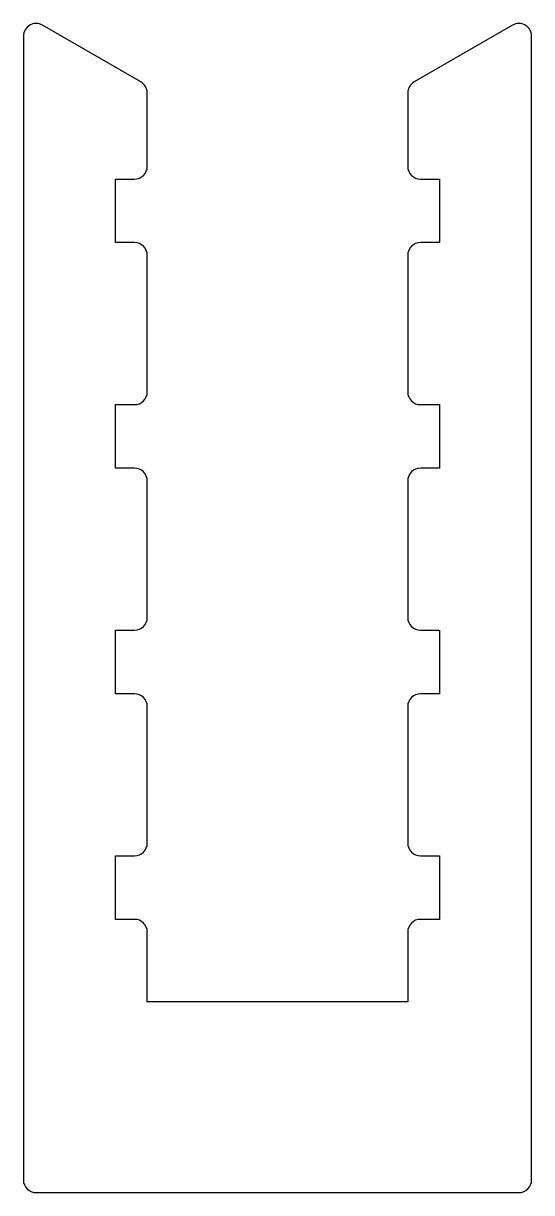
# Model space of a CAD drawing. Extents: x 951.8 to 959.8, y 0.9 to 19.3.
import ezdxf

# ---------------------------------------------------------------- set-up
doc = ezdxf.new("R2010")
doc.units = 0
doc.header["$LTSCALE"] = 15
doc.layers.get('0').update_dxf_attribs({"linetype": 'CONTINUOUS'})

msp = doc.modelspace()

# ---------------------------------------------------------------- linework, layer by layer
at = {"ltscale": 0.05}
msp.add_lwpolyline([(958.048, 12.287, 0.414214), (957.848, 12.087), (957.848, 9.937, 0.414214), (958.048, 9.737), (958.348, 9.737), (958.348, 8.737), (958.048, 8.737, 0.414214), (957.848, 8.537), (957.848, 6.387, 0.414214), (958.048, 6.187), (958.348, 6.187), (958.348, 5.187), (958.048, 5.187, 0.414214), (957.848, 4.987), (957.848, 3.887), (953.748, 3.887), (953.748, 4.987, 0.414214), (953.548, 5.187), (953.248, 5.187), (953.248, 6.187), (953.548, 6.187, 0.414214), (953.748, 6.387), (953.748, 8.537, 0.414214), (953.548, 8.737), (953.248, 8.737), (953.248, 9.737), (953.548, 9.737, 0.414214), (953.748, 9.937), (953.748, 12.087, 0.414214), (953.548, 12.287), (953.248, 12.287), (953.248, 13.287), (953.548, 13.287, 0.414214), (953.748, 13.487), (953.748, 15.637, 0.414214), (953.548, 15.837), (953.248, 15.837), (953.248, 16.837), (953.548, 16.837, 0.414214), (953.748, 17.037), (953.748, 18.192, 0.267949), (953.648, 18.365), (952.098, 19.26, 0.57735), (951.798, 19.087), (951.798, 1.087, 0.414214), (951.998, 0.887), (959.598, 0.887, 0.414214), (959.798, 1.087), (959.798, 19.087, 0.57735), (959.498, 19.26), (957.948, 18.365, 0.267949), (957.848, 18.192), (957.848, 17.037, 0.414214), (958.048, 16.837), (958.348, 16.837), (958.348, 15.837), (958.048, 15.837, 0.414214), (957.848, 15.637), (957.848, 13.487, 0.414214), (958.048, 13.287), (958.348, 13.287), (958.348, 12.287)], format="xyb", close=True, dxfattribs=at)

doc.saveas('drawing.dxf')
